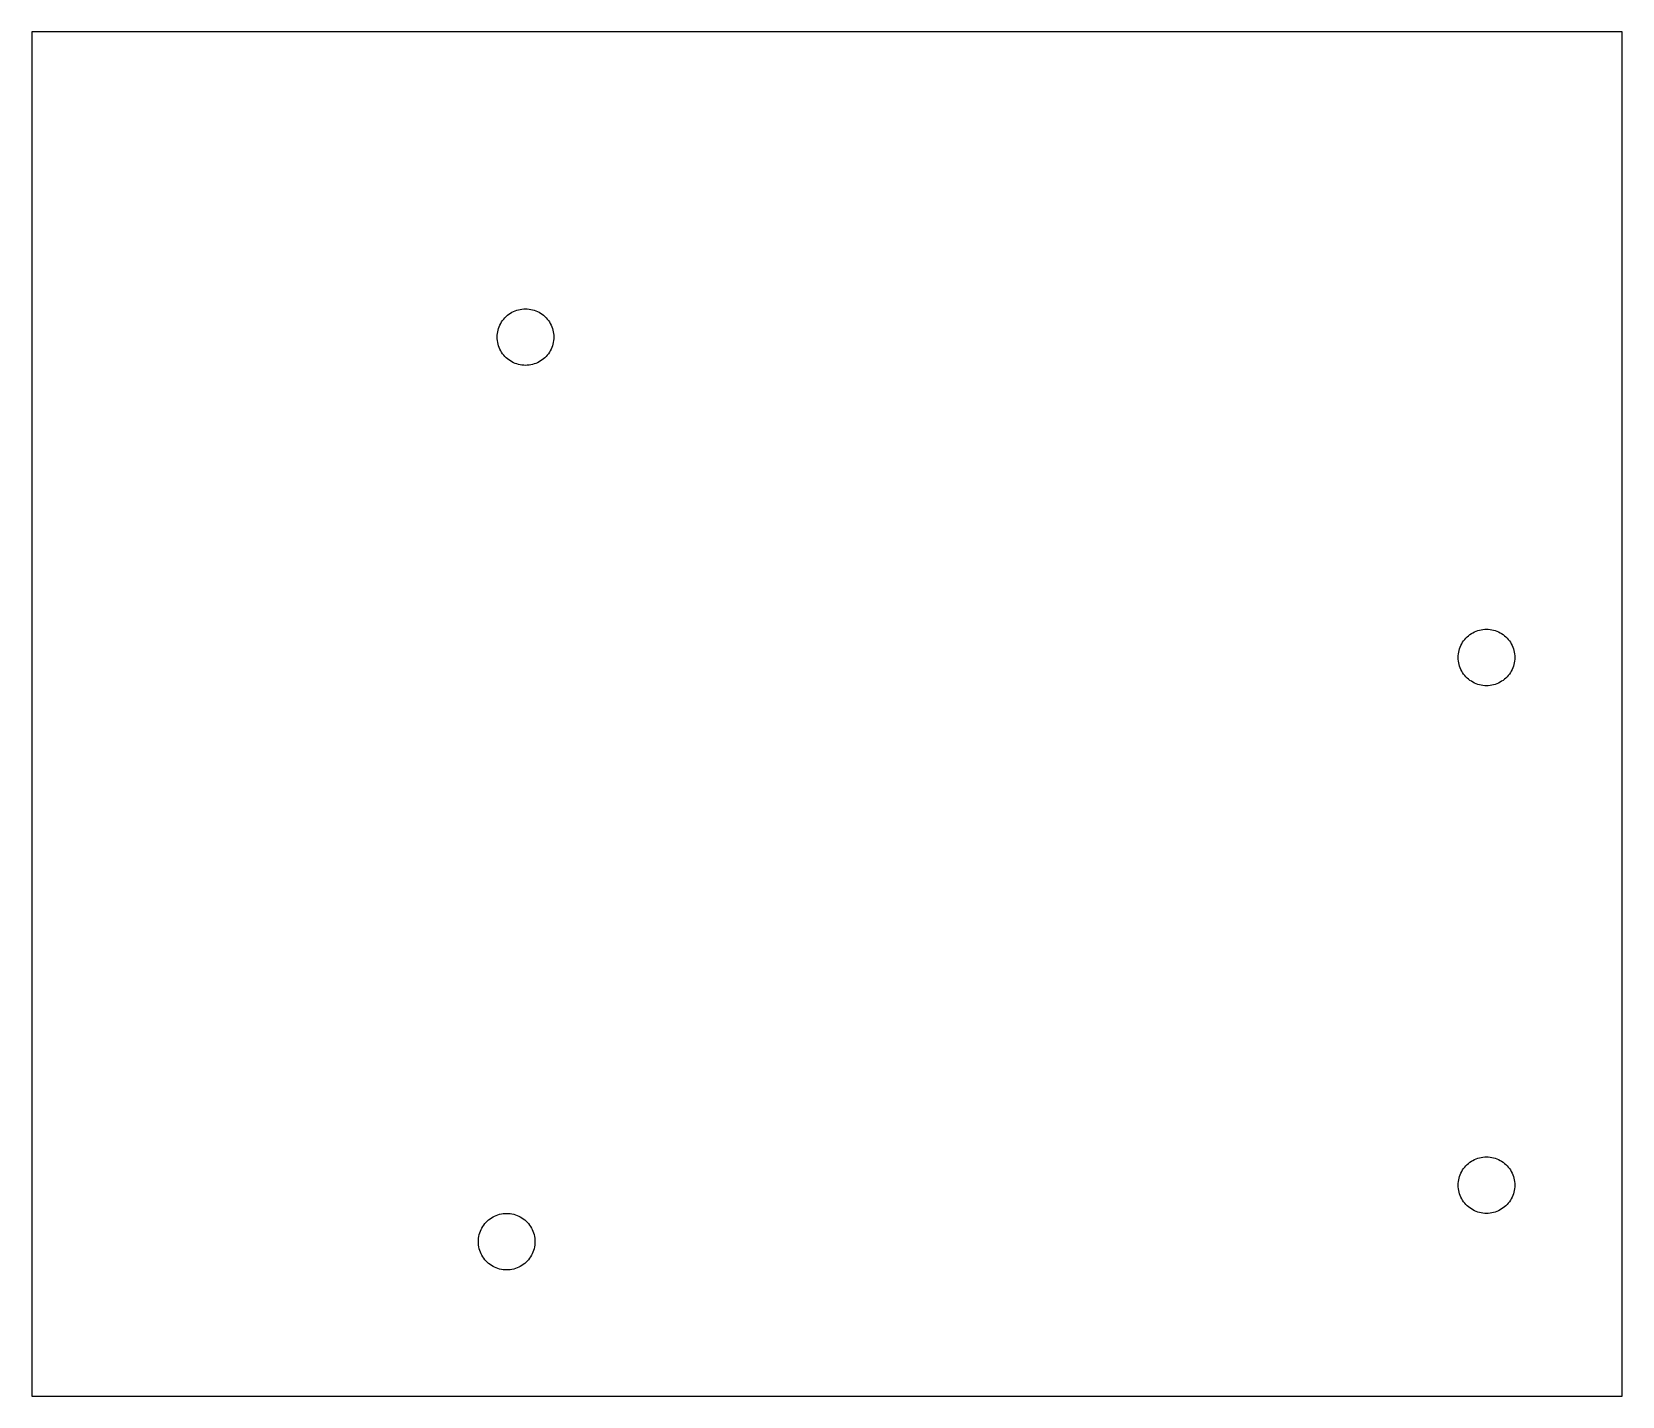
# Model space of a CAD drawing. Header units: metres. Extents: x -1.2 to 83.2, y -1.2 to 71.2.
import ezdxf

# ---------------------------------------------------------------- set-up
doc = ezdxf.new("R2010")
doc.units = ezdxf.units.M

msp = doc.modelspace()

# ---------------------------------------------------------------- linework, layer by layer
for p, q in [((83.2, 71.2), (-1.2, 71.2)), ((-1.2, 71.2), (-1.2, -1.2)), ((83.2, -1.2), (83.2, 71.2)), ((23.6428, 55.6387), (23.6855, 55.7226)), ((23.6855, 55.7226), (23.7335, 55.8037)), ((23.7335, 55.8037), (23.7865, 55.8817)), ((23.7865, 55.8817), (23.8442, 55.9561)), ((23.8442, 55.9561), (23.9065, 56.0268)), ((23.9065, 56.0268), (23.9732, 56.0935)), ((23.9732, 56.0935), (24.0439, 56.1558)), ((24.0439, 56.1558), (24.1183, 56.2135)), ((24.1183, 56.2135), (24.1963, 56.2665)), ((24.1963, 56.2665), (24.2774, 56.3145)), ((24.2774, 56.3145), (24.3613, 56.3572)), ((24.3613, 56.3572), (24.4478, 56.3947)), ((24.4478, 56.3947), (24.5365, 56.4266)), ((24.5365, 56.4266), (24.627, 56.4529)), ((24.627, 56.4529), (24.7189, 56.4734)), ((24.7189, 56.4734), (24.812, 56.4882)), ((24.812, 56.4882), (24.9058, 56.497)), ((24.9058, 56.497), (25, 56.5)), ((25, 56.5), (25.0942, 56.497)), ((25.0942, 56.497), (25.188, 56.4882)), ((25.188, 56.4882), (25.2811, 56.4734)), ((25.2811, 56.4734), (25.373, 56.4529)), ((25.373, 56.4529), (25.4635, 56.4266)), ((25.4635, 56.4266), (25.5522, 56.3947)), ((25.5522, 56.3947), (25.6387, 56.3572)), ((25.6387, 56.3572), (25.7226, 56.3145)), ((25.7226, 56.3145), (25.8037, 56.2665)), ((25.8037, 56.2665), (25.8817, 56.2135)), ((25.8817, 56.2135), (25.9561, 56.1558)), ((25.9561, 56.1558), (26.0268, 56.0935)), ((26.0268, 56.0935), (26.0935, 56.0268)), ((26.0935, 56.0268), (26.1558, 55.9561)), ((26.1558, 55.9561), (26.2135, 55.8817)), ((26.2135, 55.8817), (26.2665, 55.8037)), ((26.2665, 55.8037), (26.3145, 55.7226)), ((26.3145, 55.7226), (26.3572, 55.6387)), ((23.5, 55), (23.503, 55.0942)), ((23.503, 54.9058), (23.5, 55)), ((23.503, 55.0942), (23.5118, 55.188)), ((23.5118, 54.812), (23.503, 54.9058)), ((23.5118, 55.188), (23.5266, 55.2811)), ((23.5266, 55.2811), (23.5471, 55.373)), ((23.5471, 55.373), (23.5734, 55.4635)), ((23.5734, 55.4635), (23.6053, 55.5522)), ((23.6053, 55.5522), (23.6428, 55.6387)), ((26.3572, 55.6387), (26.3947, 55.5522)), ((26.3947, 55.5522), (26.4266, 55.4635)), ((26.4266, 55.4635), (26.4529, 55.373)), ((26.4529, 55.373), (26.4734, 55.2811)), ((26.4734, 55.2811), (26.4882, 55.188)), ((26.4882, 55.188), (26.497, 55.0942)), ((26.497, 54.9058), (26.4882, 54.812)), ((26.497, 55.0942), (26.5, 55)), ((26.5, 55), (26.497, 54.9058)), ((23.5266, 54.7189), (23.5118, 54.812)), ((23.5471, 54.627), (23.5266, 54.7189)), ((23.5734, 54.5365), (23.5471, 54.627)), ((23.6053, 54.4478), (23.5734, 54.5365)), ((23.6428, 54.3613), (23.6053, 54.4478)), ((23.6855, 54.2774), (23.6428, 54.3613)), ((23.7335, 54.1963), (23.6855, 54.2774)), ((23.7865, 54.1183), (23.7335, 54.1963)), ((23.8442, 54.0439), (23.7865, 54.1183)), ((23.9065, 53.9732), (23.8442, 54.0439)), ((26.1558, 54.0439), (26.0935, 53.9732)), ((26.2135, 54.1183), (26.1558, 54.0439)), ((26.2665, 54.1963), (26.2135, 54.1183)), ((26.3145, 54.2774), (26.2665, 54.1963)), ((26.3572, 54.3613), (26.3145, 54.2774)), ((26.3947, 54.4478), (26.3572, 54.3613)), ((26.4266, 54.5365), (26.3947, 54.4478)), ((26.4529, 54.627), (26.4266, 54.5365)), ((26.4734, 54.7189), (26.4529, 54.627)), ((26.4882, 54.812), (26.4734, 54.7189)), ((23.9732, 53.9065), (23.9065, 53.9732)), ((24.0439, 53.8442), (23.9732, 53.9065)), ((24.1183, 53.7865), (24.0439, 53.8442)), ((24.1963, 53.7335), (24.1183, 53.7865)), ((24.2774, 53.6855), (24.1963, 53.7335)), ((24.3613, 53.6428), (24.2774, 53.6855)), ((24.4478, 53.6053), (24.3613, 53.6428)), ((24.5365, 53.5734), (24.4478, 53.6053)), ((24.627, 53.5471), (24.5365, 53.5734)), ((24.7189, 53.5266), (24.627, 53.5471)), ((24.812, 53.5118), (24.7189, 53.5266)), ((24.9058, 53.503), (24.812, 53.5118)), ((25, 53.5), (24.9058, 53.503)), ((25.0942, 53.503), (25, 53.5)), ((25.188, 53.5118), (25.0942, 53.503)), ((25.2811, 53.5266), (25.188, 53.5118)), ((25.373, 53.5471), (25.2811, 53.5266)), ((25.4635, 53.5734), (25.373, 53.5471)), ((25.5522, 53.6053), (25.4635, 53.5734)), ((25.6387, 53.6428), (25.5522, 53.6053)), ((25.7226, 53.6855), (25.6387, 53.6428)), ((25.8037, 53.7335), (25.7226, 53.6855)), ((25.8817, 53.7865), (25.8037, 53.7335)), ((25.9561, 53.8442), (25.8817, 53.7865)), ((26.0268, 53.9065), (25.9561, 53.8442)), ((26.0935, 53.9732), (26.0268, 53.9065)), ((74.7335, 38.8037), (74.7865, 38.8817)), ((74.7865, 38.8817), (74.8442, 38.9561)), ((74.8442, 38.9561), (74.9065, 39.0268)), ((74.9065, 39.0268), (74.9732, 39.0935)), ((74.9732, 39.0935), (75.0439, 39.1558)), ((75.0439, 39.1558), (75.1183, 39.2135)), ((75.1183, 39.2135), (75.1963, 39.2665)), ((75.1963, 39.2665), (75.2774, 39.3145)), ((75.2774, 39.3145), (75.3613, 39.3572)), ((75.3613, 39.3572), (75.4478, 39.3947)), ((75.4478, 39.3947), (75.5365, 39.4266)), ((75.5365, 39.4266), (75.627, 39.4529)), ((75.627, 39.4529), (75.7189, 39.4734)), ((75.7189, 39.4734), (75.812, 39.4882)), ((75.812, 39.4882), (75.9058, 39.497)), ((75.9058, 39.497), (76, 39.5)), ((76, 39.5), (76.0942, 39.497)), ((76.0942, 39.497), (76.188, 39.4882)), ((76.188, 39.4882), (76.2811, 39.4734)), ((76.2811, 39.4734), (76.373, 39.4529)), ((76.373, 39.4529), (76.4635, 39.4266)), ((76.4635, 39.4266), (76.5522, 39.3947)), ((76.5522, 39.3947), (76.6387, 39.3572)), ((76.6387, 39.3572), (76.7226, 39.3145)), ((76.7226, 39.3145), (76.8037, 39.2665)), ((76.8037, 39.2665), (76.8817, 39.2135)), ((76.8817, 39.2135), (76.9561, 39.1558)), ((76.9561, 39.1558), (77.0268, 39.0935)), ((77.0268, 39.0935), (77.0935, 39.0268)), ((77.0935, 39.0268), (77.1558, 38.9561)), ((77.1558, 38.9561), (77.2135, 38.8817)), ((77.2135, 38.8817), (77.2665, 38.8037)), ((74.5, 38), (74.503, 38.0942)), ((74.503, 37.9058), (74.5, 38)), ((74.503, 38.0942), (74.5118, 38.188)), ((74.5118, 38.188), (74.5266, 38.2811)), ((74.5266, 38.2811), (74.5471, 38.373)), ((74.5471, 38.373), (74.5734, 38.4635)), ((74.5734, 38.4635), (74.6053, 38.5522)), ((74.6053, 38.5522), (74.6428, 38.6387)), ((74.6428, 38.6387), (74.6855, 38.7226)), ((74.6855, 38.7226), (74.7335, 38.8037)), ((77.2665, 38.8037), (77.3145, 38.7226)), ((77.3145, 38.7226), (77.3572, 38.6387)), ((77.3572, 38.6387), (77.3947, 38.5522)), ((77.3947, 38.5522), (77.4266, 38.4635)), ((77.4266, 38.4635), (77.4529, 38.373)), ((77.4529, 38.373), (77.4734, 38.2811)), ((77.4734, 38.2811), (77.4882, 38.188)), ((77.4882, 38.188), (77.497, 38.0942)), ((77.497, 38.0942), (77.5, 38)), ((77.5, 38), (77.497, 37.9058)), ((74.5118, 37.812), (74.503, 37.9058)), ((74.5266, 37.7189), (74.5118, 37.812)), ((74.5471, 37.627), (74.5266, 37.7189)), ((74.5734, 37.5365), (74.5471, 37.627)), ((74.6053, 37.4478), (74.5734, 37.5365)), ((74.6428, 37.3613), (74.6053, 37.4478)), ((74.6855, 37.2774), (74.6428, 37.3613)), ((74.7335, 37.1963), (74.6855, 37.2774)), ((74.7865, 37.1183), (74.7335, 37.1963)), ((77.2665, 37.1963), (77.2135, 37.1183)), ((77.3145, 37.2774), (77.2665, 37.1963)), ((77.3572, 37.3613), (77.3145, 37.2774)), ((77.3947, 37.4478), (77.3572, 37.3613)), ((77.4266, 37.5365), (77.3947, 37.4478)), ((77.4529, 37.627), (77.4266, 37.5365)), ((77.4734, 37.7189), (77.4529, 37.627)), ((77.4882, 37.812), (77.4734, 37.7189)), ((77.497, 37.9058), (77.4882, 37.812)), ((74.8442, 37.0439), (74.7865, 37.1183)), ((74.9065, 36.9732), (74.8442, 37.0439)), ((74.9732, 36.9065), (74.9065, 36.9732)), ((75.0439, 36.8442), (74.9732, 36.9065)), ((75.1183, 36.7865), (75.0439, 36.8442)), ((75.1963, 36.7335), (75.1183, 36.7865)), ((75.2774, 36.6855), (75.1963, 36.7335)), ((75.3613, 36.6428), (75.2774, 36.6855)), ((75.4478, 36.6053), (75.3613, 36.6428)), ((75.5365, 36.5734), (75.4478, 36.6053)), ((75.627, 36.5471), (75.5365, 36.5734)), ((75.7189, 36.5266), (75.627, 36.5471)), ((75.812, 36.5118), (75.7189, 36.5266)), ((75.9058, 36.503), (75.812, 36.5118)), ((76, 36.5), (75.9058, 36.503)), ((76.0942, 36.503), (76, 36.5)), ((76.188, 36.5118), (76.0942, 36.503)), ((76.2811, 36.5266), (76.188, 36.5118)), ((76.373, 36.5471), (76.2811, 36.5266)), ((76.4635, 36.5734), (76.373, 36.5471)), ((76.5522, 36.6053), (76.4635, 36.5734)), ((76.6387, 36.6428), (76.5522, 36.6053)), ((76.7226, 36.6855), (76.6387, 36.6428)), ((76.8037, 36.7335), (76.7226, 36.6855)), ((76.8817, 36.7865), (76.8037, 36.7335)), ((76.9561, 36.8442), (76.8817, 36.7865)), ((77.0268, 36.9065), (76.9561, 36.8442)), ((77.0935, 36.9732), (77.0268, 36.9065)), ((77.1558, 37.0439), (77.0935, 36.9732)), ((77.2135, 37.1183), (77.1558, 37.0439)), ((74.8442, 10.9561), (74.9065, 11.0268)), ((74.9065, 11.0268), (74.9732, 11.0935)), ((74.9732, 11.0935), (75.0439, 11.1558)), ((75.0439, 11.1558), (75.1183, 11.2135)), ((75.1183, 11.2135), (75.1963, 11.2665)), ((75.1963, 11.2665), (75.2774, 11.3145)), ((75.2774, 11.3145), (75.3613, 11.3572)), ((75.3613, 11.3572), (75.4478, 11.3947)), ((75.4478, 11.3947), (75.5365, 11.4266)), ((75.5365, 11.4266), (75.627, 11.4529)), ((75.627, 11.4529), (75.7189, 11.4734)), ((75.7189, 11.4734), (75.812, 11.4882)), ((75.812, 11.4882), (75.9058, 11.497)), ((75.9058, 11.497), (76, 11.5)), ((76, 11.5), (76.0942, 11.497)), ((76.0942, 11.497), (76.188, 11.4882)), ((76.188, 11.4882), (76.2811, 11.4734)), ((76.2811, 11.4734), (76.373, 11.4529)), ((76.373, 11.4529), (76.4635, 11.4266)), ((76.4635, 11.4266), (76.5522, 11.3947)), ((76.5522, 11.3947), (76.6387, 11.3572)), ((76.6387, 11.3572), (76.7226, 11.3145)), ((76.7226, 11.3145), (76.8037, 11.2665)), ((76.8037, 11.2665), (76.8817, 11.2135)), ((76.8817, 11.2135), (76.9561, 11.1558)), ((76.9561, 11.1558), (77.0268, 11.0935)), ((77.0268, 11.0935), (77.0935, 11.0268)), ((77.0935, 11.0268), (77.1558, 10.9561)), ((74.503, 10.0942), (74.5118, 10.188)), ((74.5118, 10.188), (74.5266, 10.2811)), ((74.5266, 10.2811), (74.5471, 10.373)), ((74.5471, 10.373), (74.5734, 10.4635)), ((74.5734, 10.4635), (74.6053, 10.5522)), ((74.6053, 10.5522), (74.6428, 10.6387)), ((74.6428, 10.6387), (74.6855, 10.7226)), ((74.6855, 10.7226), (74.7335, 10.8037)), ((74.7335, 10.8037), (74.7865, 10.8817)), ((74.7865, 10.8817), (74.8442, 10.9561)), ((77.1558, 10.9561), (77.2135, 10.8817)), ((77.2135, 10.8817), (77.2665, 10.8037)), ((77.2665, 10.8037), (77.3145, 10.7226)), ((77.3145, 10.7226), (77.3572, 10.6387)), ((77.3572, 10.6387), (77.3947, 10.5522)), ((77.3947, 10.5522), (77.4266, 10.4635)), ((77.4266, 10.4635), (77.4529, 10.373)), ((77.4529, 10.373), (77.4734, 10.2811)), ((77.4734, 10.2811), (77.4882, 10.188)), ((77.4882, 10.188), (77.497, 10.0942)), ((74.5, 10), (74.503, 10.0942)), ((74.503, 9.90581), (74.5, 10)), ((74.5118, 9.812), (74.503, 9.90581)), ((74.5266, 9.71893), (74.5118, 9.812)), ((74.5471, 9.62696), (74.5266, 9.71893)), ((74.5734, 9.53647), (74.5471, 9.62696)), ((74.6053, 9.44781), (74.5734, 9.53647)), ((74.6428, 9.36133), (74.6053, 9.44781)), ((74.6855, 9.27737), (74.6428, 9.36133)), ((77.3572, 9.36133), (77.3145, 9.27737)), ((77.3947, 9.44781), (77.3572, 9.36133)), ((77.4266, 9.53647), (77.3947, 9.44781)), ((77.4529, 9.62696), (77.4266, 9.53647)), ((77.4734, 9.71893), (77.4529, 9.62696)), ((77.4882, 9.812), (77.4734, 9.71893)), ((77.497, 9.90581), (77.4882, 9.812)), ((77.497, 10.0942), (77.5, 10)), ((77.5, 10), (77.497, 9.90581)), ((23.5365, 8.42658), (23.627, 8.45287)), ((23.627, 8.45287), (23.7189, 8.47343)), ((23.7189, 8.47343), (23.812, 8.48817)), ((23.812, 8.48817), (23.9058, 8.49704)), ((23.9058, 8.49704), (24, 8.5)), ((24, 8.5), (24.0942, 8.49704)), ((24.0942, 8.49704), (24.188, 8.48817)), ((24.188, 8.48817), (24.2811, 8.47343)), ((24.2811, 8.47343), (24.373, 8.45287)), ((24.373, 8.45287), (24.4635, 8.42658)), ((74.7335, 9.19626), (74.6855, 9.27737)), ((74.7865, 9.11832), (74.7335, 9.19626)), ((74.8442, 9.04386), (74.7865, 9.11832)), ((74.9065, 8.97318), (74.8442, 9.04386)), ((74.9732, 8.90655), (74.9065, 8.97318)), ((75.0439, 8.84423), (74.9732, 8.90655)), ((75.1183, 8.78647), (75.0439, 8.84423)), ((75.1963, 8.73351), (75.1183, 8.78647)), ((75.2774, 8.68554), (75.1963, 8.73351)), ((75.3613, 8.64276), (75.2774, 8.68554)), ((75.4478, 8.60534), (75.3613, 8.64276)), ((75.5365, 8.57341), (75.4478, 8.60534)), ((75.627, 8.54712), (75.5365, 8.57341)), ((75.7189, 8.52657), (75.627, 8.54712)), ((75.812, 8.51183), (75.7189, 8.52657)), ((75.9058, 8.50296), (75.812, 8.51183)), ((76, 8.5), (75.9058, 8.50296)), ((76.0942, 8.50296), (76, 8.5)), ((76.188, 8.51183), (76.0942, 8.50296)), ((76.2811, 8.52657), (76.188, 8.51183)), ((76.373, 8.54712), (76.2811, 8.52657)), ((76.4635, 8.57341), (76.373, 8.54712)), ((76.5522, 8.60534), (76.4635, 8.57341)), ((76.6387, 8.64276), (76.5522, 8.60534)), ((76.7226, 8.68554), (76.6387, 8.64276)), ((76.8037, 8.73351), (76.7226, 8.68554)), ((76.8817, 8.78647), (76.8037, 8.73351)), ((76.9561, 8.84423), (76.8817, 8.78647)), ((77.0268, 8.90655), (76.9561, 8.84423)), ((77.0935, 8.97318), (77.0268, 8.90655)), ((77.1558, 9.04386), (77.0935, 8.97318)), ((77.2135, 9.11832), (77.1558, 9.04386)), ((77.2665, 9.19626), (77.2135, 9.11832)), ((77.3145, 9.27737), (77.2665, 9.19626)), ((22.6053, 7.55219), (22.6428, 7.63867)), ((22.6428, 7.63867), (22.6855, 7.72263)), ((22.6855, 7.72263), (22.7335, 7.80374)), ((22.7335, 7.80374), (22.7865, 7.88168)), ((22.7865, 7.88168), (22.8442, 7.95614)), ((22.8442, 7.95614), (22.9065, 8.02682)), ((22.9065, 8.02682), (22.9732, 8.09345)), ((22.9732, 8.09345), (23.0439, 8.15577)), ((23.0439, 8.15577), (23.1183, 8.21352)), ((23.1183, 8.21352), (23.1963, 8.26649)), ((23.1963, 8.26649), (23.2774, 8.31446)), ((23.2774, 8.31446), (23.3613, 8.35724)), ((23.3613, 8.35724), (23.4478, 8.39466)), ((23.4478, 8.39466), (23.5365, 8.42658)), ((24.4635, 8.42658), (24.5522, 8.39466)), ((24.5522, 8.39466), (24.6387, 8.35724)), ((24.6387, 8.35724), (24.7226, 8.31446)), ((24.7226, 8.31446), (24.8037, 8.26649)), ((24.8037, 8.26649), (24.8817, 8.21352)), ((24.8817, 8.21352), (24.9561, 8.15577)), ((24.9561, 8.15577), (25.0268, 8.09345)), ((25.0268, 8.09345), (25.0935, 8.02682)), ((25.0935, 8.02682), (25.1558, 7.95614)), ((25.1558, 7.95614), (25.2135, 7.88168)), ((25.2135, 7.88168), (25.2665, 7.80374)), ((25.2665, 7.80374), (25.3145, 7.72263)), ((25.3145, 7.72263), (25.3572, 7.63867)), ((25.3572, 7.63867), (25.3947, 7.55219)), ((22.5, 7), (22.503, 7.09418)), ((22.503, 6.90581), (22.5, 7)), ((22.503, 7.09418), (22.5118, 7.188)), ((22.5118, 6.812), (22.503, 6.90581)), ((22.5118, 7.188), (22.5266, 7.28107)), ((22.5266, 6.71893), (22.5118, 6.812)), ((22.5266, 7.28107), (22.5471, 7.37303)), ((22.5471, 7.37303), (22.5734, 7.46352)), ((22.5734, 7.46352), (22.6053, 7.55219)), ((25.3947, 7.55219), (25.4266, 7.46352)), ((25.4266, 7.46352), (25.4529, 7.37303)), ((25.4529, 7.37303), (25.4734, 7.28107)), ((25.4734, 7.28107), (25.4882, 7.188)), ((25.4882, 6.812), (25.4734, 6.71893)), ((25.4882, 7.188), (25.497, 7.09418)), ((25.497, 6.90581), (25.4882, 6.812)), ((25.497, 7.09418), (25.5, 7)), ((25.5, 7), (25.497, 6.90581)), ((22.5471, 6.62696), (22.5266, 6.71893)), ((22.5734, 6.53647), (22.5471, 6.62696)), ((22.6053, 6.44781), (22.5734, 6.53647)), ((22.6428, 6.36133), (22.6053, 6.44781)), ((22.6855, 6.27737), (22.6428, 6.36133)), ((22.7335, 6.19626), (22.6855, 6.27737)), ((22.7865, 6.11832), (22.7335, 6.19626)), ((22.8442, 6.04386), (22.7865, 6.11832)), ((22.9065, 5.97318), (22.8442, 6.04386)), ((22.9732, 5.90655), (22.9065, 5.97318)), ((25.0935, 5.97318), (25.0268, 5.90655)), ((25.1558, 6.04386), (25.0935, 5.97318)), ((25.2135, 6.11832), (25.1558, 6.04386)), ((25.2665, 6.19626), (25.2135, 6.11832)), ((25.3145, 6.27737), (25.2665, 6.19626)), ((25.3572, 6.36133), (25.3145, 6.27737)), ((25.3947, 6.44781), (25.3572, 6.36133)), ((25.4266, 6.53647), (25.3947, 6.44781)), ((25.4529, 6.62696), (25.4266, 6.53647)), ((25.4734, 6.71893), (25.4529, 6.62696)), ((23.0439, 5.84423), (22.9732, 5.90655)), ((23.1183, 5.78647), (23.0439, 5.84423)), ((23.1963, 5.73351), (23.1183, 5.78647)), ((23.2774, 5.68554), (23.1963, 5.73351)), ((23.3613, 5.64276), (23.2774, 5.68554)), ((23.4478, 5.60534), (23.3613, 5.64276)), ((23.5365, 5.57341), (23.4478, 5.60534)), ((23.627, 5.54712), (23.5365, 5.57341)), ((23.7189, 5.52657), (23.627, 5.54712)), ((23.812, 5.51183), (23.7189, 5.52657)), ((23.9058, 5.50296), (23.812, 5.51183)), ((24, 5.5), (23.9058, 5.50296)), ((24.0942, 5.50296), (24, 5.5)), ((24.188, 5.51183), (24.0942, 5.50296)), ((24.2811, 5.52657), (24.188, 5.51183)), ((24.373, 5.54712), (24.2811, 5.52657)), ((24.4635, 5.57341), (24.373, 5.54712)), ((24.5522, 5.60534), (24.4635, 5.57341)), ((24.6387, 5.64276), (24.5522, 5.60534)), ((24.7226, 5.68554), (24.6387, 5.64276)), ((24.8037, 5.73351), (24.7226, 5.68554)), ((24.8817, 5.78647), (24.8037, 5.73351)), ((24.9561, 5.84423), (24.8817, 5.78647)), ((25.0268, 5.90655), (24.9561, 5.84423)), ((-1.2, -1.2), (83.2, -1.2))]:
    msp.add_line(p, q)

doc.saveas('drawing.dxf')
